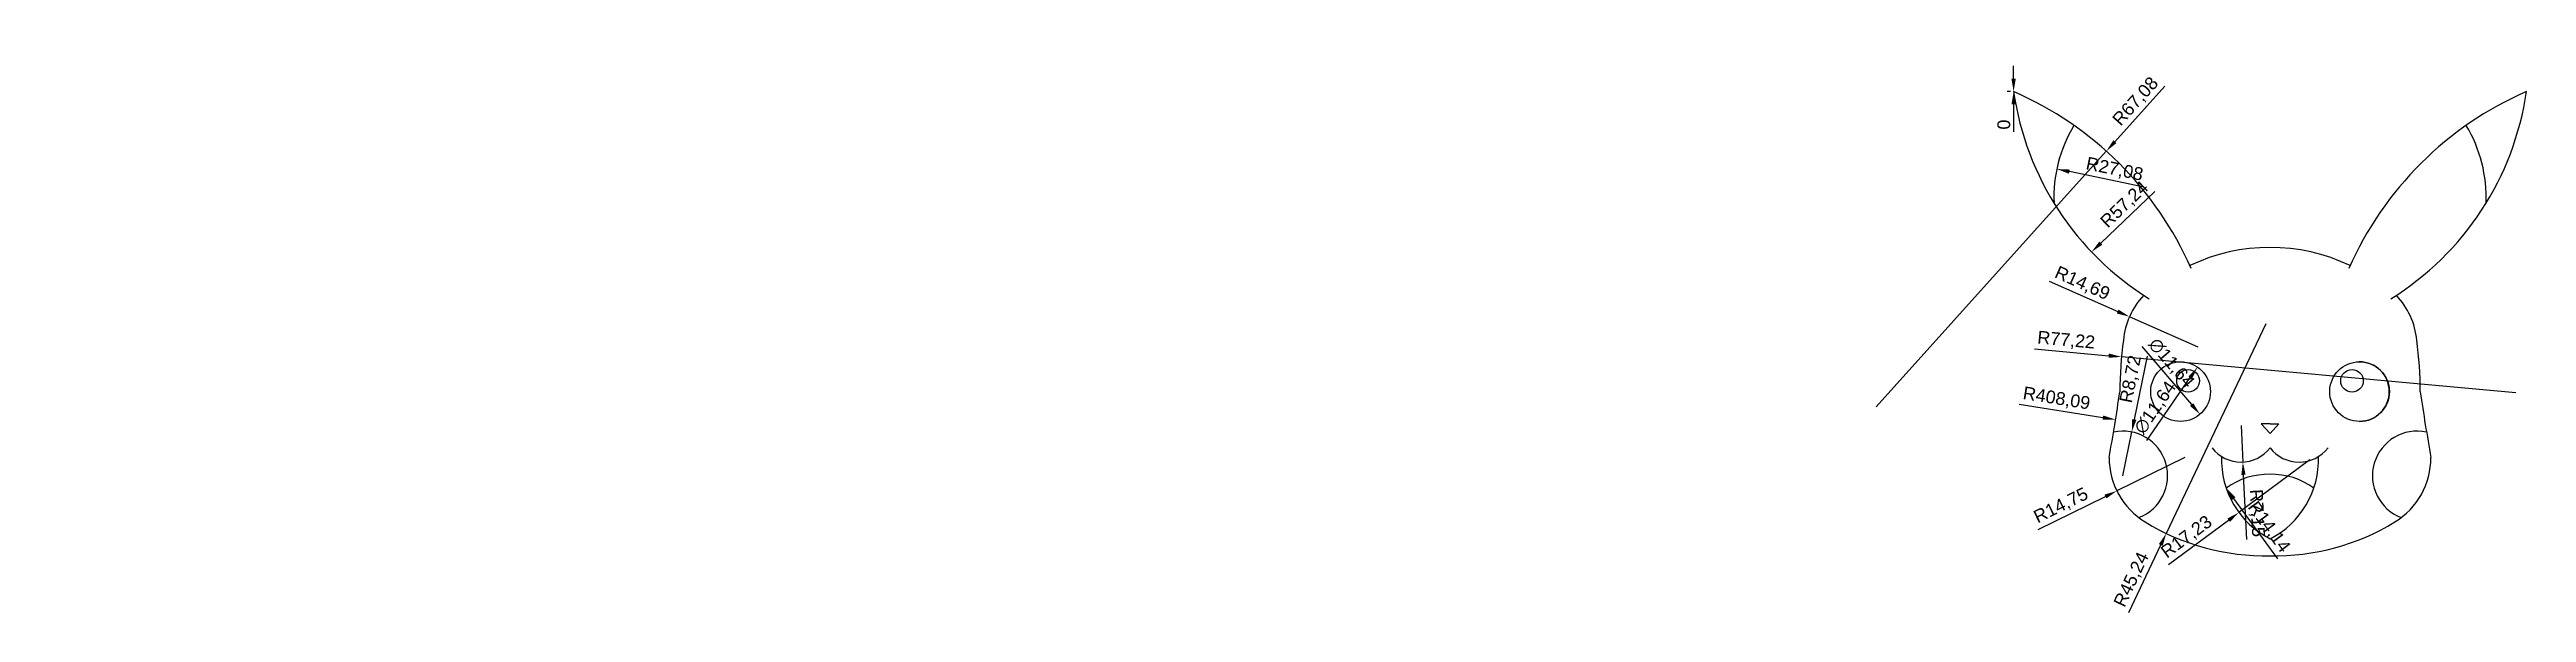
# Model space of a CAD drawing. Header units: millimetres. Extents: x -382 to 102, y -9 to 101.
import ezdxf

# ---------------------------------------------------------------- set-up
doc = ezdxf.new("R2010")
doc.units = ezdxf.units.MM
doc.styles.get("Standard").update_dxf_attribs({"font": 'arial.ttf'})
doc.dimstyles.new('ISO-25', dxfattribs={"dimtxt": 2.5, "dimasz": 2.5, "dimexe": 1.25, "dimexo": 0.625, "dimtad": 1, "dimtxsty": 'Standard', "dimcen": 2.5, "dimadec": 0, "dimazin": 0, "dimtfac": 1, "dimtmove": 0, "dimatfit": 3, "dimfxl": 1, "dimarcsym": 0})

# ---------------------------------------------------------------- blocks, each defined once
blk = doc.blocks.new('*D19')
at = {"color": 0, "lineweight": -2, "transparency": 16777216}
blk.add_line((29.09881739675747, 72.81867264161757), (18.54911862638178, 62.77145321305378), dxfattribs=at)
at = {"color": 0, "transparency": 16777216}
blk.add_solid([(18.26176399525542, 63.07317896117839), (18.83647325750812, 62.46972746492919), (16.73876413763417, 61.04732542629567)], dxfattribs=at)
at = {"layer": 'Defpoints', "color": 0, "transparency": 16777216}
for p in [(58.19044729015714, 100.5246759537048), (16.73876413763417, 61.04732542629567)]:
    blk.add_point(p, dxfattribs=at)
at = {"color": 0, "transparency": 16777216, "insert": (23.26199013044496, 70.19765698764013), "char_height": 2.5, "attachment_point": 5, "rotation": 43.60249791637073}
blk.add_mtext('R57,24', dxfattribs=at)
blk = doc.blocks.new('*D20')
at = {"color": 0, "lineweight": -2, "transparency": 16777216}
blk.add_line((26.69180459099499, 73.7484896146129), (12.41162314997375, 76.70933560040541), dxfattribs=at)
at = {"color": 0, "transparency": 16777216}
blk.add_solid([(12.49621545226506, 77.11732488151972), (12.32703084768243, 76.3013463192911), (9.963687463287926, 77.21688941415329)], dxfattribs=at)
at = {"layer": 'Defpoints', "color": 0, "transparency": 16777216}
for p in [(9.963687463287926, 77.21688941415329), (36.48231997289599, 71.71852884086039)]:
    blk.add_point(p, dxfattribs=at)
at = {"color": 0, "transparency": 16777216, "insert": (21.2075871590186, 77.05821876280476), "char_height": 2.5, "attachment_point": 5, "rotation": 348.2862945072328}
blk.add_mtext('R27,08', dxfattribs=at)
blk = doc.blocks.new('*D21')
at = {"color": 0, "lineweight": -2, "transparency": 16777216}
for p, q in [((31.04708468599932, 93.39229405288921), (21.29304440561288, 82.55029750480499)), ((-25.24225942089729, 30.82449066498693), (19.62098838935393, 80.6917419693172))]:
    blk.add_line(p, q, dxfattribs=at)
at = {"color": 0, "transparency": 16777216}
blk.add_solid([(20.98328514969825, 82.8289735075148), (21.60280366152751, 82.27162150209516), (19.62098838935393, 80.6917419693172)], dxfattribs=at)
at = {"layer": 'Defpoints', "color": 0, "transparency": 16777216}
for p in [(19.62098838935393, 80.6917419693172), (-25.24225942089729, 30.82449066498693)]:
    blk.add_point(p, dxfattribs=at)
at = {"color": 0, "transparency": 16777216, "insert": (25.42454546626777, 90.32341793968993), "char_height": 2.5, "attachment_point": 5, "rotation": 48.02375748988077}
blk.add_mtext('R67,08', dxfattribs=at)
blk = doc.blocks.new('*D22')
at = {"color": 0, "lineweight": -2, "transparency": 16777216}
for p, q in [((8.50431541565028, 55.31419203336309), (21.84432831840642, 49.42061530149888)), ((37.5676320187848, 42.47410801458025), (24.13109853770489, 48.4103272415231))]:
    blk.add_line(p, q, dxfattribs=at)
at = {"color": 0, "transparency": 16777216}
blk.add_solid([(22.01270966173572, 49.80174367138196), (21.67594697507712, 49.03948693161581), (24.13109853770489, 48.4103272415231)], dxfattribs=at)
at = {"layer": 'Defpoints', "color": 0, "transparency": 16777216}
for p in [(24.13109853770489, 48.4103272415231), (37.5676320187848, 42.47410801458025)]:
    blk.add_point(p, dxfattribs=at)
at = {"color": 0, "transparency": 16777216, "insert": (14.89064641278143, 54.81848620258589), "char_height": 2.5, "attachment_point": 5, "rotation": 336.1643055990626}
blk.add_mtext('R14,69', dxfattribs=at)
blk = doc.blocks.new('*D23')
at = {"color": 0, "lineweight": -2, "transparency": 16777216}
for p, q in [((5.592460216564269, 42.14203759385703), (20.08495707793029, 40.81412958456223)), ((99.47442836216337, 33.53988859072453), (22.57452825191231, 40.58601695957674))]:
    blk.add_line(p, q, dxfattribs=at)
at = {"color": 0, "transparency": 16777216}
blk.add_solid([(20.12297584876121, 41.22905811355923), (20.04693830709938, 40.39920105556523), (22.57452825191231, 40.58601695957674)], dxfattribs=at)
at = {"layer": 'Defpoints', "color": 0, "transparency": 16777216}
for p in [(22.57452825191231, 40.58601695957674), (99.47442836216337, 33.53988859072453)]:
    blk.add_point(p, dxfattribs=at)
at = {"color": 0, "transparency": 16777216, "insert": (11.78803663438273, 43.71065288911205), "char_height": 2.5, "attachment_point": 5, "rotation": 354.764762055949}
blk.add_mtext('R77,22', dxfattribs=at)
blk = doc.blocks.new('*D24')
at = {"color": 0, "lineweight": -2, "transparency": 16777216}
blk.add_line((2.637525680744801, 31.354269735824), (18.95708033607829, 28.74860869301941), dxfattribs=at)
at = {"color": 0, "transparency": 16777216}
blk.add_solid([(19.02277529512537, 29.1600637737596), (18.89138537703121, 28.33715361227923), (21.42581082051941, 28.35443893873693)], dxfattribs=at)
at = {"layer": 'Defpoints', "color": 0, "transparency": 16777216}
for p in [(-381.5627148983177, 92.69758581619524), (21.42581082051941, 28.35443893873693)]:
    blk.add_point(p, dxfattribs=at)
at = {"color": 0, "transparency": 16777216, "insert": (9.898358481380203, 32.34930259043082), "char_height": 2.5, "attachment_point": 5, "rotation": 350.92844126880567}
blk.add_mtext('R408,09', dxfattribs=at)
blk = doc.blocks.new('*D25')
at = {"color": 0, "lineweight": -2, "transparency": 16777216}
for p, q in [((27.5765431946492, 40.74209051896579), (25.07881880081917, 28.38107091587732)), ((22.85572517816207, 17.37917498330494), (24.58366478305652, 25.9305969823915))]:
    blk.add_line(p, q, dxfattribs=at)
at = {"color": 0, "transparency": 16777216}
blk.add_solid([(24.67040647857154, 28.46359658550443), (25.48723112306681, 28.29854524625021), (24.58366478305652, 25.9305969823915)], dxfattribs=at)
at = {"layer": 'Defpoints', "color": 0, "transparency": 16777216}
for p in [(24.58366478305652, 25.9305969823915), (22.85572517816207, 17.37917498330494)]:
    blk.add_point(p, dxfattribs=at)
at = {"color": 0, "transparency": 16777216, "insert": (24.49001501069221, 36.20817146121692), "char_height": 2.5, "attachment_point": 5, "rotation": 78.57637006822117}
blk.add_mtext('R8,72', dxfattribs=at)
blk = doc.blocks.new('*D26')
at = {"color": 0, "lineweight": -2, "transparency": 16777216}
for p, q in [((34.92991122868693, 20.93272249298283), (21.68234415836942, 14.43811279666393)), ((6.330427363924588, 6.911847246087425), (19.43758951836781, 13.33762353901929))]:
    blk.add_line(p, q, dxfattribs=at)
at = {"color": 0, "transparency": 16777216}
blk.add_solid([(19.25417464209371, 13.71174931235289), (19.62100439464192, 12.96349776568569), (21.68234415836942, 14.43811279666393)], dxfattribs=at)
at = {"layer": 'Defpoints', "color": 0, "transparency": 16777216}
for p in [(34.92991122868693, 20.93272249298283), (21.68234415836942, 14.43811279666393)]:
    blk.add_point(p, dxfattribs=at)
at = {"color": 0, "transparency": 16777216, "insert": (10.82516430742665, 11.48467590247729), "char_height": 2.5, "attachment_point": 5, "rotation": 26.116368426750256}
blk.add_mtext('R14,75', dxfattribs=at)
blk = doc.blocks.new('*D27')
at = {"color": 0, "lineweight": -2, "transparency": 16777216}
for p, q in [((50.73016104380916, 47.00328254346693), (31.31215504600291, 6.144364076005871)), ((23.98569130914536, -9.271811226076748), (30.23906124659905, 3.886384957926831))]:
    blk.add_line(p, q, dxfattribs=at)
at = {"color": 0, "transparency": 16777216}
blk.add_solid([(29.86273139358588, 4.065233924494141), (30.61539109961223, 3.707535991359522), (31.31215504600291, 6.144364076005871)], dxfattribs=at)
at = {"layer": 'Defpoints', "color": 0, "transparency": 16777216}
for p in [(50.73016104380916, 47.00328254346693), (31.31215504600291, 6.144364076005871)]:
    blk.add_point(p, dxfattribs=at)
at = {"color": 0, "transparency": 16777216, "insert": (24.65439080395227, -2.908548181002404), "char_height": 2.5, "attachment_point": 5, "rotation": 64.58081903837463}
blk.add_mtext('R45,24', dxfattribs=at)
blk = doc.blocks.new('*D28')
at = {"color": 0, "lineweight": -2, "transparency": 16777216}
for p, q in [((59.3334977275954, 20.47659924736904), (45.48964128020477, 10.2202108524407)), ((31.76665661675808, 0.05337177975709473), (43.48086489312411, 8.731984583788263))]:
    blk.add_line(p, q, dxfattribs=at)
at = {"color": 0, "transparency": 16777216}
blk.add_solid([(43.23282718168203, 9.066780648301709), (43.72890260456618, 8.397188519274819), (45.48964128020477, 10.2202108524407)], dxfattribs=at)
at = {"layer": 'Defpoints', "color": 0, "transparency": 16777216}
for p in [(59.3334977275954, 20.47659924736904), (45.48964128020477, 10.2202108524407)]:
    blk.add_point(p, dxfattribs=at)
at = {"color": 0, "transparency": 16777216, "insert": (35.35295900741447, 5.357943316807393), "char_height": 2.5, "attachment_point": 5, "rotation": 36.53334448818478}
blk.add_mtext('R17,23', dxfattribs=at)
blk = doc.blocks.new('*D29')
at = {"color": 0, "lineweight": -2, "transparency": 16777216}
blk.add_line((53.08905226554259, 1.185492391155531), (44.48708015868254, 12.94341900532428), dxfattribs=at)
at = {"color": 0, "transparency": 16777216}
blk.add_solid([(44.82336172285537, 13.18943896530431), (44.1507985945097, 12.69739904534424), (43.0109603988023, 14.96110839036131)], dxfattribs=at)
at = {"layer": 'Defpoints', "color": 0, "transparency": 16777216}
for p in [(43.0109603988023, 14.96110839036131), (51.35908015939827, 3.55016932987543)]:
    blk.add_point(p, dxfattribs=at)
at = {"color": 0, "transparency": 16777216, "insert": (51.24308892140719, 7.311722465783188), "char_height": 2.5, "attachment_point": 5, "rotation": 306.18879926850707}
blk.add_mtext('R14,14', dxfattribs=at)
blk = doc.blocks.new('*D30')
at = {"color": 0, "lineweight": -2, "transparency": 16777216}
for p, q in [((45.89773406021756, 27.20329328579041), (46.25346191585598, 20.06399673618347)), ((47.00765965618945, 4.927590520199616), (46.37787441583672, 17.56709434925511))]:
    blk.add_line(p, q, dxfattribs=at)
at = {"color": 0, "transparency": 16777216}
blk.add_solid([(46.79402481365812, 17.58782976591857), (45.96172401801533, 17.54635893259166), (46.25346191585598, 20.06399673618347)], dxfattribs=at)
at = {"layer": 'Defpoints', "color": 0, "transparency": 16777216}
for p in [(45.89773406021756, 27.20329328579041), (46.25346191585598, 20.06399673618347)]:
    blk.add_point(p, dxfattribs=at)
at = {"color": 0, "transparency": 16777216, "insert": (48.87972480557585, 10.10476067763833), "char_height": 2.5, "attachment_point": 5, "rotation": 272.852502690989}
blk.add_mtext('R7,15', dxfattribs=at)
blk = doc.blocks.new('*D31')
at = {"color": 0, "lineweight": -2, "transparency": 16777216}
blk.add_line((27.50510330130395, 24.288388892051), (35.98825147454629, 36.53282769016236), dxfattribs=at)
at = {"color": 0, "transparency": 16777216}
blk.add_solid([(35.64575295750696, 36.77011628436143), (36.33074999158562, 36.29553909596329), (37.41198303974071, 38.58781879239834)], dxfattribs=at)
at = {"layer": 'Defpoints', "color": 0, "transparency": 16777216}
for p in [(37.41198303974071, 38.58781879239834), (30.78037833253127, 29.01586787129852)]:
    blk.add_point(p, dxfattribs=at)
at = {"color": 0, "transparency": 16777216, "insert": (29.25246427484152, 30.61795222508058), "char_height": 2.5, "attachment_point": 5, "rotation": 55.28514739788029}
blk.add_mtext('∅11,64', dxfattribs=at)
blk = doc.blocks.new('*D32')
at = {"color": 0, "lineweight": -2, "transparency": 16777216}
blk.add_line((26.55543197122162, 42.58166253781524), (36.26086933006935, 31.28146032354656), dxfattribs=at)
at = {"color": 0, "transparency": 16777216}
blk.add_solid([(36.57695588695005, 31.55293849885796), (35.94478277318864, 31.00998214823516), (37.88973838193778, 29.38494098226231)], dxfattribs=at)
at = {"layer": 'Defpoints', "color": 0, "transparency": 16777216}
for p in [(30.3026229903342, 38.21874568143454), (37.88973838193778, 29.38494098226231)]:
    blk.add_point(p, dxfattribs=at)
at = {"color": 0, "transparency": 16777216, "insert": (32.23861676757819, 39.29258167393606), "char_height": 2.5, "attachment_point": 5, "rotation": 310.65838772423496}
blk.add_mtext('∅11,64', dxfattribs=at)
blk = doc.blocks.new('*D33')
at = {"color": 0, "lineweight": -2, "transparency": 16777216}
for p, q in [((1.538345885463067, 94.82451453618711), (1.538345885463067, 97.32451453618712)), ((0.9133458854630666, 92.32451453618711), (0.2883458854630656, 92.32451453618711)), ((0.9133458854630666, 92.32451453618708), (0.2883458854630656, 92.32451453618708)), ((1.538345885463068, 89.82451453618708), (1.53834588546307, 84.44422804232623))]:
    blk.add_line(p, q, dxfattribs=at)
at = {"color": 0, "transparency": 16777216}
for points in [[(1.1216792187964, 94.82451453618711), (1.955012552129734, 94.82451453618711), (1.538345885463068, 92.32451453618711)], [(1.121679218796401, 89.82451453618708), (1.955012552129735, 89.82451453618708), (1.538345885463068, 92.32451453618708)]]:
    blk.add_solid(points, dxfattribs=at)
at = {"layer": 'Defpoints', "color": 0, "transparency": 16777216}
for p in [(1.538345885463067, 92.32451453618711), (1.538345885463067, 92.32451453618708), (1.538345885463068, 92.32451453618708)]:
    blk.add_point(p, dxfattribs=at)
at = {"color": 0, "transparency": 16777216, "insert": (-0.3630865838411362, 85.88437128925665), "char_height": 2.5, "attachment_point": 5, "rotation": 90}
blk.add_mtext('0', dxfattribs=at)

msp = doc.modelspace()

# ---------------------------------------------------------------- linework, layer by layer
for p, q in [((51.55531124925035, 27.52594300070177), (49.81960118710595, 27.52594300070177)), ((49.81960118710595, 27.52594300070177), (51.55531124925035, 25.61976738186871)), ((51.55531124925035, 27.52594300070177), (53.29102131139476, 27.52594300070177)), ((53.29102131139476, 27.52594300070177), (51.55531124925035, 25.61976738186871))]:
    msp.add_line(p, q)
for centre, radius in [((34.09618068613599, 33.80184333184843), 5.822379784689111), ((69.01444181236471, 33.80184333184842), 5.822379784689111), ((35.56532702891309, 35.9223853891408), 2.202099435556192), ((67.54529546958761, 35.92238538914079), 2.202099435556192)]:
    msp.add_circle(centre, radius)
for centre, radius, start, end in [((-25.24225942089729, 30.82449066498693), 67.0779677445079, 23.7351247331855, 66.46895390453044), ((58.19044729015714, 100.5246759537048), 57.24249506128368, 188.2361296477097, 238.1515944430154), ((128.352881919398, 30.82449066498689), 67.0779677445079, 113.5310460954698, 156.2648752668146), ((44.9201752083436, 100.5246759537048), 57.24249506128368, 301.8484055569849, 351.7638703522902), ((36.48231997289599, 71.71852884086039), 27.08264830428486, 148.862363958627, 182.4783176886347), ((66.62830252560474, 71.71852884086037), 27.08264830428486, 357.5216823113653, 31.13763604137297), ((51.55531124925036, 25.61553620888613), 36.30829983371385, 64.48158696896074, 115.5184130310393), ((37.5676320187848, 42.47410801458025), 14.68942240860774, 136.5079520217587, 174.7170701061344), ((65.54299047971591, 42.47410801458024), 14.68942240860774, 5.282929893865569, 43.49204797824144), ((99.47442836216337, 33.53988859072454), 77.22203417391266, 172.3448856024533, 179.8319185131367), ((3.636194136337338, 33.53988859072457), 77.22203417391266, 0.1680814868632954, 7.655114397546643), ((68.99033139658293, 33.80184333184842), 5.822429704969017, 270.2372598871312, 90.23725988713122), ((-381.5627148983177, 92.69758581619524), 408.0928722866108, 349.8760209065733, 351.6971021022561), ((484.6733373968185, 92.69758581619504), 408.0928722866108, 188.3028978977438, 190.1239790934267), ((22.85572517816206, 17.37917498330494), 8.724253176325423, 290.7996333544303, 102.0938445058573), ((80.25489732033863, 17.37917498330492), 8.724253176325423, 77.906155494143, 249.2003666455698), ((34.92991122868693, 20.93272249298283), 14.75391434128856, 179.8803407854519, 238.3172199729387), ((45.89773406021757, 27.20329328579041), 7.148153435014283, 217.6765320623572, 322.3234679376428), ((59.33349772759541, 20.47659924736905), 17.22921542739482, 177.7905667192026, 243.1630343529713), ((57.21288843828313, 27.20329328579041), 7.148153435014283, 217.6765320623571, 322.3234679376429), ((43.77712477090528, 20.47659924736905), 17.22921542739482, 296.8369656470283, 2.209433280797385), ((68.18071126981377, 20.93272249298283), 14.75391434128856, 301.6827800270613, 0.119659214548029), ((51.3590801593983, 3.55016932987543), 14.13862206084367, 89.20476166616548, 126.1887992685071), ((51.75154233910239, 3.55016932987543), 14.13862206084367, 53.8112007314928, 90.79523833383476), ((50.73016104380918, 47.00328254346694), 45.23837060794156, 238.6302450886896, 271.0451359218611), ((52.38046145469153, 47.00328254346694), 45.23837060794156, 268.9548640781388, 301.3697549113101)]:
    msp.add_arc(centre, radius, start, end)

# ---------------------------------------------------------------- dimensions: what is measured, and where the dimension line sits
dim = msp.add_aligned_dim(p1=(1.538345885463066, 92.32451453618708), p2=(1.538345885463066, 92.32451453618705), distance=1.9984014443252818e-15, dimstyle='ISO-25')
dim.commit()
dim.dimension.update_dxf_attribs({"geometry": '*D33', "text_midpoint": (-0.3630865838411362, 85.88437128925665)})
for center, mpoint, picture, middle in [((58.19044729015714, 100.5246759537048), (16.73876413763417, 61.04732542629567), '*D19', (24.72914525594342, 68.65712682071472)), ((-381.5627148983177, 92.69758581619524), (21.42581082051941, 28.35443893873693), '*D24', (9.562937766190984, 30.24852409156295)), ((36.48231997289599, 71.71852884086039), (9.963687463287926, 77.21688941415329), '*D20', (20.77568171382728, 74.9751357006352)), ((51.35908015939827, 3.55016932987543), (43.0109603988023, 14.96110839036131), '*D29', (49.52612609205269, 6.055611005721392))]:
    dim = msp.add_radius_dim(center=center, mpoint=mpoint, dimstyle='ISO-25')
    dim.commit()
    dim.dimension.update_dxf_attribs({"geometry": picture, "text_midpoint": middle, "dimtype": 164})
for center, mpoint, picture, middle in [((-25.24225942089729, 30.82449066498693), (19.62098838935393, 80.6917419693172), '*D21', (25.42454546626777, 90.32341793968993)), ((37.5676320187848, 42.47410801458025), (24.13109853770489, 48.4103272415231), '*D22', (14.89064641278143, 54.81848620258589)), ((99.47442836216337, 33.53988859072453), (22.57452825191231, 40.58601695957674), '*D23', (11.78803663438273, 43.71065288911205)), ((50.73016104380916, 47.00328254346693), (31.31215504600291, 6.144364076005871), '*D27', (24.65439080395227, -2.908548181002404)), ((22.85572517816207, 17.37917498330494), (24.58366478305652, 25.9305969823915), '*D25', (24.49001501069221, 36.20817146121692)), ((45.89773406021756, 27.20329328579041), (46.25346191585598, 20.06399673618347), '*D30', (48.87972480557585, 10.10476067763833)), ((34.92991122868693, 20.93272249298283), (21.68234415836942, 14.43811279666393), '*D26', (10.82516430742665, 11.48467590247729)), ((59.3334977275954, 20.47659924736904), (45.48964128020477, 10.2202108524407), '*D28', (35.35295900741447, 5.357943316807393))]:
    dim = msp.add_radius_dim(center=center, mpoint=mpoint, dimstyle='ISO-25')
    dim.commit()
    dim.dimension.update_dxf_attribs({"geometry": picture, "text_midpoint": middle})
for p1, p2, picture, middle in [((30.3026229903342, 38.21874568143454), (37.88973838193778, 29.38494098226231), '*D32', (30.59371612471127, 37.87982110132302)), ((30.78037833253127, 29.01586787129852), (37.41198303974071, 38.58781879239834), '*D31', (31.03481160532791, 29.38311273998869))]:
    dim = msp.add_diameter_dim_2p(p1=p1, p2=p2, dimstyle='ISO-25')
    dim.commit()
    dim.dimension.update_dxf_attribs({"geometry": picture, "text_midpoint": middle, "dimtype": 163})

doc.saveas('drawing.dxf')
